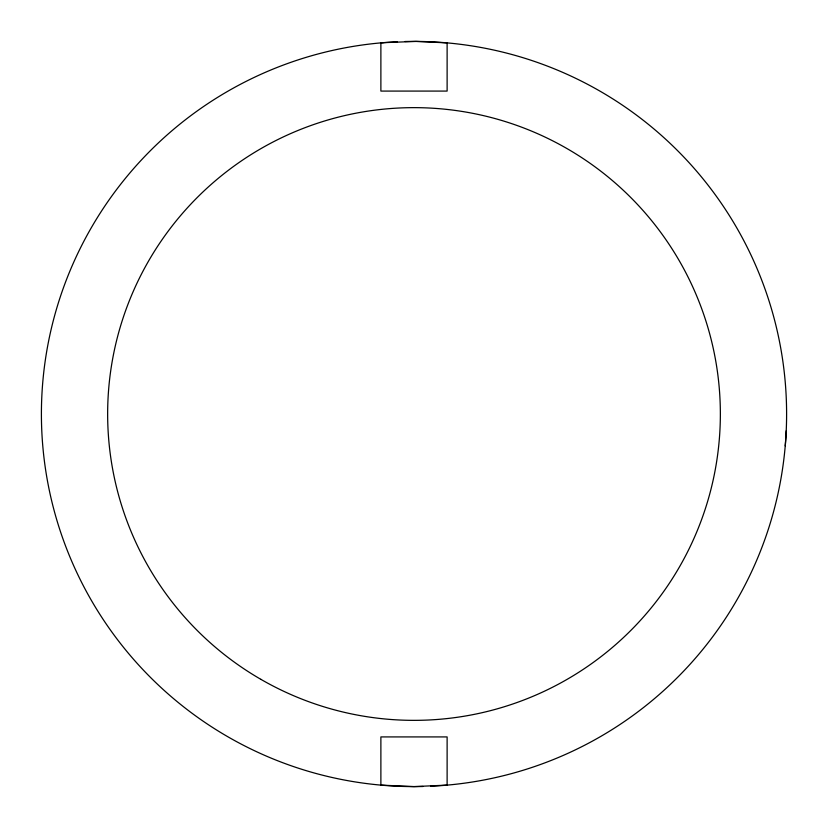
<?xml version="1.0" encoding="UTF-8"?>
<svg xmlns="http://www.w3.org/2000/svg" width="828" height="828" viewBox="0 0 828 828"><rect width="100%" height="100%" fill="white"/><g stroke="black" fill="none" stroke-linecap="round" stroke-linejoin="round"><path stroke-width="1.24" d="M404.975 41.514A372.6 372.6 0 0 1 785.234 445.899M786.227 430.757A372.6 372.6 0 0 1 430.757 786.227M423.025 786.486A372.6 372.6 0 0 1 41.628 426.886A372.6 372.6 0 0 1 397.243 41.773M382.981 42.694L380.88 42.88L380.88 91.08L447.12 91.08L447.12 42.88L416.039 41.41L382.981 42.694M447.12 785.12L414 786.6L380.88 785.12L380.88 736.92L447.12 736.92L447.12 785.12M260.82 679.312A306.36 306.36 0 0 0 720.36 414A306.36 306.36 0 0 0 260.82 148.688A306.36 306.36 0 0 0 260.82 679.312"/></g></svg>
